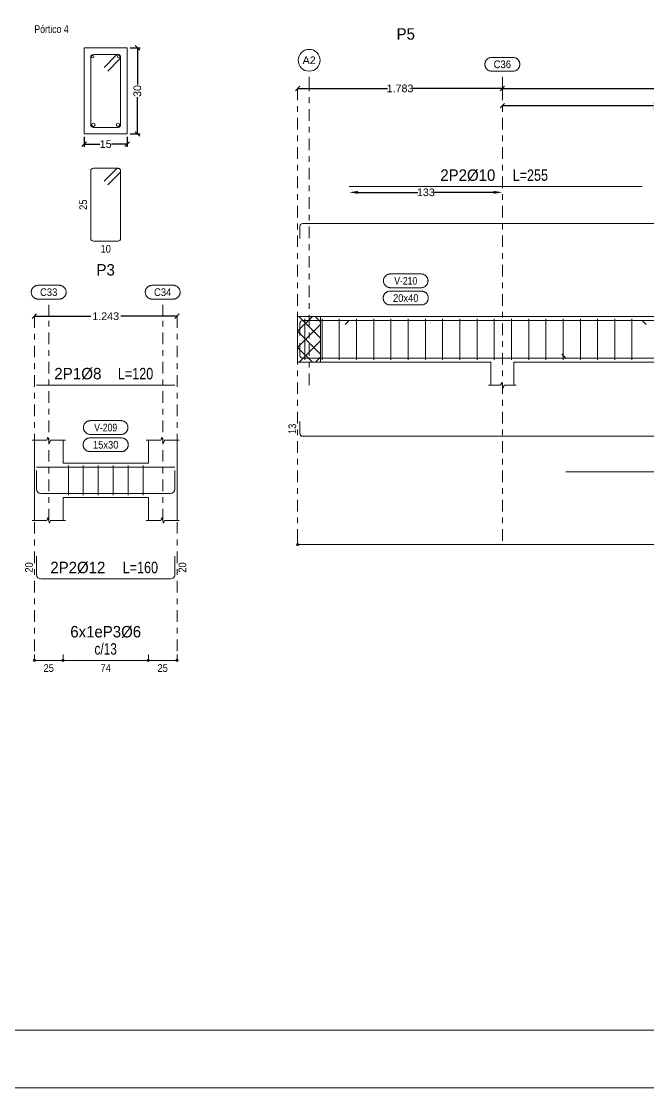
# Model space of a CAD drawing. Header units: millimetres. Extents: x 0 to 190, y -70 to 53.
# Drawn here: x 88.43 to 99.34, y -21.04 to -2.44 of the extents above; entities that cross this region are included whole.
import ezdxf
from ezdxf.enums import TextEntityAlignment as Align

# ---------------------------------------------------------------- set-up
doc = ezdxf.new("R2010")
doc.units = ezdxf.units.MM
doc.linetypes.add('CYPE_RAYAPUNTO', pattern=[0.4125, 0.2025, -0.105, 0, -0.105])
for name, color, linetype, lineweight in [('ALZ_ARM_LONG_ARM_TEXTOS', 3, 'Continuous', 9), ('ALZ_ARM_LONG_TXT_LONG', 3, 'Continuous', 9), ('ALZ_ARM_TRANS_TXT_EST', 3, 'Continuous', 9), ('ALZ_CONT_NUDOS', 122, 'Continuous', 9), ('ALZ_CONT_VIG_HORMIGON', 2, 'Continuous', 9), ('ALZ_COT_COT_ANCLAJES', 3, 'Continuous', 0), ('ALZ_COT_COT_ARM', 3, 'Continuous', 0), ('ALZ_COT_COT_EST', 3, 'Continuous', 0), ('ALZ_COT_COT_LIN_APOYOS', 2, 'CYPE_RAYAPUNTO', 0), ('ALZ_COT_LONGITUD_PROYECTADA', 122, 'Continuous', 0), ('ALZ_COT_TEXTOS_ESTRIBOS', 122, 'Continuous', 0), ('ALZ_REF_COT_LIN_AUX_COTA', 2, 'CYPE_RAYAPUNTO', 9), ('ALZ_REF_REF_NOMBRE', 3, 'Continuous', 9), ('ALZ_REF_REF_REFERENCIA', 3, 'Continuous', 9), ('ALZ_REF_REFERENCIA_PORTICO', 3, 'Continuous', 9), ('ALZ_REF_TEXTO_REF_NOMBRE', 3, 'Continuous', 9), ('ALZ_REF_TEXTO_REF_REFERENCIA', 3, 'Continuous', 9), ('ARM_LONGITUDINAL_Ø10', 103, 'Continuous', 9), ('ARM_LONGITUDINAL_Ø12', 171, 'Continuous', 9), ('ARM_LONGITUDINAL_Ø8', 32, 'Continuous', 9), ('ARM_TRANSVERSAL_Ø6', 151, 'Continuous', 9), ('RECUAD_LIMITES', 2, 'Continuous', 0), ('RECUAD_MARCO', 1, 'Continuous', 20), ('SEC_CONT_VIG_HORMIGON_SECCION', 2, 'Continuous', 9), ('SEC_COTAS_SEC_DIM_VIGA', 122, 'Continuous', 0), ('SEC_COTAS_TEXTOS_DESPIECE_ESTRIBADO', 122, 'Continuous', 0), ('SEC_REF_TXT_POSICIONES_ARM_ESTRIBOS', 1, 'Continuous', 9)]:
    doc.layers.add(name, color=color, linetype=linetype, lineweight=lineweight)
doc.styles.add('CYPETXT_0.2_romans', font='arial.ttf', dxfattribs={"height": 0.133333})
doc.styles.add('CYPETXT_romans', font='arial.ttf', dxfattribs={"height": 0.2})
doc.dimstyles.new('cype_arrow', dxfattribs={"dimtxt": 0.18, "dimasz": 0.15, "dimexe": 0.05, "dimexo": 0.05, "dimgap": 0, "dimtad": 0, "dimdec": 4, "dimzin": 0, "dimdsep": 46, "dimtxsty": 'CYPETXT_0.2_romans', "dimcen": 0.09, "dimadec": 0, "dimazin": 0, "dimtfac": 1, "dimtdec": 4, "dimtofl": 0, "dimtmove": 2, "dimatfit": 3, "dimfxl": 1, "dimtolj": 1, "dimtzin": 0, "dimarcsym": 0})
doc.dimstyles.new('cype_oblique', dxfattribs={"dimtxt": 0.18, "dimasz": 0.18, "dimexe": 0.05, "dimexo": 0.05, "dimgap": 0, "dimtad": 0, "dimdec": 4, "dimzin": 0, "dimdsep": 46, "dimtxsty": 'CYPETXT_0.2_romans', "dimblk": 'OBLIQUE', "dimtsz": 0.04, "dimcen": 0.09, "dimadec": 0, "dimazin": 0, "dimtfac": 1, "dimtdec": 4, "dimtofl": 0, "dimtmove": 2, "dimatfit": 3, "dimfxl": 1, "dimtolj": 1, "dimtzin": 0, "dimarcsym": 0})

# ---------------------------------------------------------------- blocks, each defined once
blk = doc.blocks.new('*D443')
at = {"layer": 'Defpoints', "color": 0, "transparency": 16777216}
for p in [(89.521, -4.407), (90.271, -4.407), (90.271, -4.584)]:
    blk.add_point(p, dxfattribs=at)
at = {"layer": 'SEC_COTAS_SEC_DIM_VIGA', "color": 0, "lineweight": -2, "transparency": 16777216}
for p, q in [((89.521, -4.457), (89.521, -4.634)), ((90.271, -4.457), (90.271, -4.634)), ((89.481, -4.624), (89.561, -4.544)), ((89.521, -4.584), (89.796, -4.584)), ((90.271, -4.584), (89.996, -4.584)), ((90.231, -4.624), (90.311, -4.544))]:
    blk.add_line(p, q, dxfattribs=at)
at = {"layer": 'SEC_COTAS_SEC_DIM_VIGA', "color": 0, "transparency": 16777216, "insert": (89.896, -4.584), "char_height": 0.1333, "attachment_point": 5, "style": 'CYPETXT_0.2_romans'}
blk.add_mtext('\\A1;15', dxfattribs=at)
blk = doc.blocks.new('_OBLIQUE')
at = {"color": 0, "linetype": 'ByBlock', "lineweight": -2}
blk.add_line((-0.5, -0.5), (0.5, 0.5), dxfattribs=at)
blk = doc.blocks.new('*D444')
at = {"layer": 'Defpoints', "color": 0, "transparency": 16777216}
for p in [(90.271, -2.907), (90.448, -2.907), (90.271, -4.407)]:
    blk.add_point(p, dxfattribs=at)
at = {"layer": 'SEC_COTAS_SEC_DIM_VIGA', "color": 0, "lineweight": -2, "transparency": 16777216}
for p, q in [((90.321, -2.907), (90.498, -2.907)), ((90.488, -2.947), (90.408, -2.867)), ((90.448, -2.907), (90.448, -3.547)), ((90.448, -4.407), (90.448, -3.766)), ((90.321, -4.407), (90.498, -4.407)), ((90.488, -4.447), (90.408, -4.367))]:
    blk.add_line(p, q, dxfattribs=at)
at = {"layer": 'SEC_COTAS_SEC_DIM_VIGA', "color": 0, "transparency": 16777216, "insert": (90.448, -3.657), "char_height": 0.1333, "attachment_point": 5, "rotation": 90, "style": 'CYPETXT_0.2_romans'}
blk.add_mtext('\\A1;30', dxfattribs=at)
blk = doc.blocks.new('*D445')
at = {"layer": 'ALZ_COT_LONGITUD_PROYECTADA', "color": 0, "lineweight": -2, "transparency": 16777216}
for p, q in [((88.613, -7.626), (88.693, -7.546)), ((88.653, -7.586), (89.635, -7.586)), ((91.139, -7.586), (90.157, -7.586)), ((91.099, -7.626), (91.179, -7.546))]:
    blk.add_line(p, q, dxfattribs=at)
at = {"layer": 'Defpoints', "color": 0, "transparency": 16777216}
for p in [(88.653, -7.586), (88.653, -7.586), (91.139, -7.586)]:
    blk.add_point(p, dxfattribs=at)
at = {"layer": 'ALZ_COT_LONGITUD_PROYECTADA', "color": 0, "transparency": 16777216, "insert": (89.896, -7.586), "char_height": 0.1333, "attachment_point": 5, "style": 'CYPETXT_0.2_romans'}
blk.add_mtext('\\A1;1.243', dxfattribs=at)
blk = doc.blocks.new('*D455')
at = {"layer": 'ALZ_COT_LONGITUD_PROYECTADA', "color": 0, "lineweight": -2, "transparency": 16777216}
for p, q in [((96.767, -3.953), (96.847, -3.873)), ((102.482, -3.953), (102.562, -3.873)), ((96.807, -3.913), (99.438, -3.913)), ((102.522, -3.913), (99.89, -3.913))]:
    blk.add_line(p, q, dxfattribs=at)
at = {"layer": 'Defpoints', "color": 0, "transparency": 16777216}
for p in [(96.807, -3.913), (96.807, -3.913), (102.522, -3.913)]:
    blk.add_point(p, dxfattribs=at)
at = {"layer": 'ALZ_COT_LONGITUD_PROYECTADA', "color": 0, "transparency": 16777216, "insert": (99.664, -3.913), "char_height": 0.1333, "attachment_point": 5, "style": 'CYPETXT_0.2_romans'}
blk.add_mtext('\\A1;2.857', dxfattribs=at)
blk = doc.blocks.new('*D457')
at = {"layer": 'ALZ_COT_LONGITUD_PROYECTADA', "color": 0, "lineweight": -2, "transparency": 16777216}
for p, q in [((93.201, -3.653), (93.281, -3.573)), ((93.241, -3.613), (94.805, -3.613)), ((96.807, -3.613), (95.242, -3.613)), ((96.767, -3.653), (96.847, -3.573))]:
    blk.add_line(p, q, dxfattribs=at)
at = {"layer": 'Defpoints', "color": 0, "transparency": 16777216}
for p in [(93.241, -3.613), (93.241, -3.613), (96.807, -3.613)]:
    blk.add_point(p, dxfattribs=at)
at = {"layer": 'ALZ_COT_LONGITUD_PROYECTADA', "color": 0, "transparency": 16777216, "insert": (95.024, -3.613), "char_height": 0.1333, "attachment_point": 5, "style": 'CYPETXT_0.2_romans'}
blk.add_mtext('\\A1;1.783', dxfattribs=at)
blk = doc.blocks.new('*D458')
at = {"layer": 'ALZ_COT_LONGITUD_PROYECTADA', "color": 0, "lineweight": -2, "transparency": 16777216}
for p, q in [((96.767, -3.653), (96.847, -3.573)), ((96.807, -3.613), (100.722, -3.613)), ((105.091, -3.613), (101.176, -3.613)), ((105.051, -3.653), (105.131, -3.573))]:
    blk.add_line(p, q, dxfattribs=at)
at = {"layer": 'Defpoints', "color": 0, "transparency": 16777216}
for p in [(96.807, -3.613), (96.807, -3.613), (105.091, -3.613)]:
    blk.add_point(p, dxfattribs=at)
at = {"layer": 'ALZ_COT_LONGITUD_PROYECTADA', "color": 0, "transparency": 16777216, "insert": (100.949, -3.613), "char_height": 0.1333, "attachment_point": 5, "style": 'CYPETXT_0.2_romans'}
blk.add_mtext('\\A1;4.142', dxfattribs=at)
blk = doc.blocks.new('*D271')
at = {"layer": 'ALZ_COT_COT_ARM', "color": 0, "lineweight": -2, "transparency": 16777216}
for p, q in [((94.291, -5.425), (95.333, -5.425)), ((96.657, -5.425), (95.615, -5.425))]:
    blk.add_line(p, q, dxfattribs=at)
at = {"layer": 'ALZ_COT_COT_ARM', "color": 0, "transparency": 16777216}
for points in [[(94.291, -5.4), (94.291, -5.45), (94.141, -5.425)], [(96.657, -5.4), (96.657, -5.45), (96.807, -5.425)]]:
    blk.add_solid(points, dxfattribs=at)
at = {"layer": 'Defpoints', "color": 0, "transparency": 16777216}
for p in [(94.141, -5.425), (96.807, -5.425), (96.807, -5.425)]:
    blk.add_point(p, dxfattribs=at)
at = {"layer": 'ALZ_COT_COT_ARM', "color": 0, "transparency": 16777216, "insert": (95.474, -5.425), "char_height": 0.1333, "attachment_point": 5, "style": 'CYPETXT_0.2_romans'}
blk.add_mtext('\\A1;133', dxfattribs=at)

msp = doc.modelspace()

# ---------------------------------------------------------------- linework, layer by layer
at = {"layer": 'ALZ_CONT_NUDOS'}
for p, q in [((93.24054, -7.5877), (93.24054, -8.3877)), ((96.60701, -8.3877), (96.60701, -8.7877)), ((97.00701, -8.3877), (97.00701, -8.7877)), ((88.65302, -10.14597), (88.65302, -9.74597)), ((89.15302, -10.14597), (89.15302, -9.74597)), ((90.63902, -10.14597), (90.63902, -9.74597)), ((91.13902, -10.14597), (91.13902, -9.74597)), ((88.65302, -10.74597), (88.65302, -11.14597)), ((89.15302, -10.74597), (89.15302, -11.14597)), ((90.63902, -10.74597), (90.63902, -11.14597)), ((91.13902, -10.74597), (91.13902, -11.14597))]:
    msp.add_line(p, q, dxfattribs=at)
at = {"layer": 'ALZ_CONT_NUDOS', "lineweight": 0}
for p, q in [((93.24054, -7.848), (93.50085, -7.5877)), ((93.64054, -7.96516), (93.26308, -7.5877)), ((93.64054, -7.68231), (93.54592, -7.5877)), ((93.24054, -8.13084), (93.64054, -7.73084)), ((93.64054, -8.248), (93.24054, -7.848)), ((93.4974, -8.3877), (93.24054, -8.13084)), ((93.26653, -8.3877), (93.64054, -8.01368)), ((93.54937, -8.3877), (93.64054, -8.29653))]:
    msp.add_line(p, q, dxfattribs=at)
at = {"layer": 'ALZ_CONT_NUDOS'}
for points in [[(93.24054, -7.5877), (93.64054, -7.5877)], [(96.60701, -7.5877), (97.00701, -7.5877)], [(93.24054, -8.3877), (93.64054, -8.3877)], [(96.56701, -8.7877), (96.77701, -8.7877), (96.79201, -8.7377), (96.82201, -8.8377), (96.83701, -8.7877), (97.04701, -8.7877)], [(88.61302, -9.74597), (88.87302, -9.74597), (88.88802, -9.69597), (88.91802, -9.79597), (88.93302, -9.74597), (89.19302, -9.74597)], [(90.59902, -9.74597), (90.85902, -9.74597), (90.87402, -9.69597), (90.90402, -9.79597), (90.91902, -9.74597), (91.17902, -9.74597)], [(88.65302, -10.14597), (88.65302, -10.74597)], [(91.13902, -10.14597), (91.13902, -10.74597)], [(88.61302, -11.14597), (88.87302, -11.14597), (88.88802, -11.09597), (88.91802, -11.19597), (88.93302, -11.14597), (89.19302, -11.14597)], [(90.59902, -11.14597), (90.85902, -11.14597), (90.87402, -11.09597), (90.90402, -11.19597), (90.91902, -11.14597), (91.17902, -11.14597)]]:
    msp.add_lwpolyline(points, dxfattribs=at)
at = {"layer": 'ALZ_CONT_NUDOS', "lineweight": 0}
msp.add_lwpolyline([(93.24054, -7.5877), (93.24054, -8.3877), (93.64054, -8.3877), (93.64054, -7.5877), (93.24054, -7.5877)], close=True, dxfattribs=at)
at = {"layer": 'ALZ_CONT_VIG_HORMIGON'}
for p, q in [((93.64054, -7.5877), (96.60701, -7.5877)), ((97.00701, -7.5877), (102.52155, -7.5877)), ((93.64054, -8.3877), (96.60701, -8.3877)), ((97.00701, -8.3877), (102.52155, -8.3877)), ((89.15302, -10.14597), (90.63902, -10.14597)), ((89.15302, -10.74597), (90.63902, -10.74597))]:
    msp.add_line(p, q, dxfattribs=at)
at = {"layer": 'ALZ_COT_COT_EST'}
for p, q in [((93.24054, -11.56646), (93.24054, -11.46646)), ((88.65302, -13.58597), (88.65302, -13.48597)), ((89.15302, -13.58597), (89.15302, -13.48597)), ((90.63902, -13.58597), (90.63902, -13.48597))]:
    msp.add_line(p, q, dxfattribs=at)
for points in [[(93.24054, -11.56646), (107.89068, -11.56646), (107.89068, -11.46646)], [(88.65302, -13.58597), (89.15302, -13.58597), (89.15302, -13.48597)], [(89.15302, -13.58597), (90.63902, -13.58597), (90.63902, -13.48597)], [(90.63902, -13.58597), (91.13902, -13.58597), (91.13902, -13.48597)]]:
    msp.add_lwpolyline(points, dxfattribs=at)
for centre in [(93.24054, -11.56646), (88.65302, -13.58597), (89.15302, -13.58597), (89.15302, -13.58597), (90.63902, -13.58597), (90.63902, -13.58597), (91.13902, -13.58597)]:
    msp.add_circle(centre, 0.02, dxfattribs=at)
at = {"layer": 'ALZ_COT_COT_LIN_APOYOS'}
for p, q in [((93.24054, -3.61271), (93.24054, -11.56646)), ((96.80701, -3.61271), (96.80701, -11.56646)), ((96.80701, -3.61271), (96.80701, -11.56646)), ((88.65302, -7.58597), (88.65302, -13.58597)), ((91.13902, -7.58597), (91.13902, -13.58597))]:
    msp.add_line(p, q, dxfattribs=at)
at = {"layer": 'ALZ_REF_COT_LIN_AUX_COTA'}
for p, q in [((93.44054, -3.61271), (93.44054, -3.31271)), ((96.80701, -3.61271), (96.80701, -3.31271)), ((93.44054, -8.7877), (93.44054, -3.61271)), ((88.90302, -7.58597), (88.90302, -7.28597)), ((90.88902, -7.58597), (90.88902, -7.28597)), ((88.90302, -11.14597), (88.90302, -7.58597)), ((90.88902, -11.14597), (90.88902, -7.58597))]:
    msp.add_line(p, q, dxfattribs=at)
at = {"layer": 'ALZ_REF_REF_NOMBRE'}
for points in [[(95.39177, -6.8477), (95.39979, -6.84796), (95.40777, -6.84877), (95.41568, -6.8501), (95.42348, -6.85196), (95.43114, -6.85433), (95.43862, -6.85722), (95.4459, -6.86059), (95.45293, -6.86445), (95.45969, -6.86876), (95.46614, -6.87352), (95.47227, -6.8787), (95.47803, -6.88427), (95.48341, -6.89022), (95.48838, -6.89651), (95.49292, -6.90313), (95.49701, -6.91003), (95.50063, -6.91718), (95.50376, -6.92457), (95.50639, -6.93214), (95.50851, -6.93988), (95.5101, -6.94774), (95.51117, -6.95568), (95.51171, -6.96369), (95.51171, -6.97171), (95.51117, -6.97971), (95.5101, -6.98765), (95.50851, -6.99551), (95.50639, -7.00325), (95.50376, -7.01082), (95.50063, -7.01821), (95.49701, -7.02537), (95.49292, -7.03227), (95.48838, -7.03888), (95.48341, -7.04517), (95.47803, -7.05112), (95.47227, -7.05669), (95.46614, -7.06187), (95.45969, -7.06663), (95.45293, -7.07094), (95.4459, -7.0748), (95.43862, -7.07817), (95.43114, -7.08106), (95.42348, -7.08343), (95.41568, -7.08529), (95.40777, -7.08662), (95.39979, -7.08743), (95.39177, -7.0877), (94.85577, -7.0877), (94.84776, -7.08743), (94.83978, -7.08662), (94.83187, -7.08529), (94.82407, -7.08343), (94.81641, -7.08106), (94.80893, -7.07817), (94.80165, -7.0748), (94.79462, -7.07094), (94.78786, -7.06663), (94.7814, -7.06187), (94.77528, -7.05669), (94.76952, -7.05112), (94.76414, -7.04517), (94.75917, -7.03888), (94.75463, -7.03227), (94.75054, -7.02537), (94.74692, -7.01821), (94.74379, -7.01082), (94.74116, -7.00325), (94.73904, -6.99551), (94.73745, -6.98765), (94.73638, -6.97971), (94.73584, -6.97171), (94.73584, -6.96369), (94.73638, -6.95568), (94.73745, -6.94774), (94.73904, -6.93988), (94.74116, -6.93214), (94.74379, -6.92457), (94.74692, -6.91718), (94.75054, -6.91003), (94.75463, -6.90313), (94.75917, -6.89651), (94.76414, -6.89022), (94.76952, -6.88427), (94.77528, -6.8787), (94.7814, -6.87352), (94.78786, -6.86876), (94.79462, -6.86445), (94.80165, -6.86059), (94.80893, -6.85722), (94.81641, -6.85433), (94.82407, -6.85196), (94.83187, -6.8501), (94.83978, -6.84877), (94.84776, -6.84796), (94.85577, -6.8477), (95.39177, -6.8477)], [(95.39677, -7.1477), (95.40479, -7.14796), (95.41277, -7.14877), (95.42068, -7.1501), (95.42848, -7.15196), (95.43614, -7.15433), (95.44362, -7.15722), (95.4509, -7.16059), (95.45793, -7.16445), (95.46469, -7.16876), (95.47114, -7.17352), (95.47727, -7.1787), (95.48303, -7.18427), (95.48841, -7.19022), (95.49338, -7.19651), (95.49792, -7.20313), (95.50201, -7.21003), (95.50563, -7.21718), (95.50876, -7.22457), (95.51139, -7.23214), (95.51351, -7.23988), (95.5151, -7.24774), (95.51617, -7.25568), (95.51671, -7.26369), (95.51671, -7.27171), (95.51617, -7.27971), (95.5151, -7.28765), (95.51351, -7.29551), (95.51139, -7.30325), (95.50876, -7.31082), (95.50563, -7.31821), (95.50201, -7.32537), (95.49792, -7.33227), (95.49338, -7.33888), (95.48841, -7.34517), (95.48303, -7.35112), (95.47727, -7.35669), (95.47114, -7.36187), (95.46469, -7.36663), (95.45793, -7.37094), (95.4509, -7.3748), (95.44362, -7.37817), (95.43614, -7.38106), (95.42848, -7.38343), (95.42068, -7.38529), (95.41277, -7.38662), (95.40479, -7.38743), (95.39677, -7.3877), (94.85077, -7.3877), (94.84276, -7.38743), (94.83478, -7.38662), (94.82687, -7.38529), (94.81907, -7.38343), (94.81141, -7.38106), (94.80393, -7.37817), (94.79665, -7.3748), (94.78962, -7.37094), (94.78286, -7.36663), (94.7764, -7.36187), (94.77028, -7.35669), (94.76452, -7.35112), (94.75914, -7.34517), (94.75417, -7.33888), (94.74963, -7.33227), (94.74554, -7.32537), (94.74192, -7.31821), (94.73879, -7.31082), (94.73616, -7.30325), (94.73404, -7.29551), (94.73245, -7.28765), (94.73138, -7.27971), (94.73084, -7.27171), (94.73084, -7.26369), (94.73138, -7.25568), (94.73245, -7.24774), (94.73404, -7.23988), (94.73616, -7.23214), (94.73879, -7.22457), (94.74192, -7.21718), (94.74554, -7.21003), (94.74963, -7.20313), (94.75417, -7.19651), (94.75914, -7.19022), (94.76452, -7.18427), (94.77028, -7.1787), (94.7764, -7.17352), (94.78286, -7.16876), (94.78962, -7.16445), (94.79665, -7.16059), (94.80393, -7.15722), (94.81141, -7.15433), (94.81907, -7.15196), (94.82687, -7.1501), (94.83478, -7.14877), (94.84276, -7.14796), (94.85077, -7.1477), (95.39677, -7.1477)], [(90.16402, -9.40597), (90.17204, -9.40624), (90.18002, -9.40704), (90.18792, -9.40838), (90.19572, -9.41024), (90.20338, -9.41261), (90.21087, -9.4155), (90.21814, -9.41887), (90.22517, -9.42273), (90.23193, -9.42704), (90.23839, -9.4318), (90.24451, -9.43698), (90.25028, -9.44255), (90.25566, -9.4485), (90.26063, -9.45479), (90.26517, -9.4614), (90.26925, -9.4683), (90.27287, -9.47546), (90.276, -9.48284), (90.27863, -9.49042), (90.28075, -9.49816), (90.28235, -9.50601), (90.28342, -9.51396), (90.28395, -9.52196), (90.28395, -9.52998), (90.28342, -9.53799), (90.28235, -9.54593), (90.28075, -9.55379), (90.27863, -9.56153), (90.276, -9.5691), (90.27287, -9.57649), (90.26925, -9.58364), (90.26517, -9.59054), (90.26063, -9.59716), (90.25566, -9.60345), (90.25028, -9.6094), (90.24451, -9.61497), (90.23839, -9.62015), (90.23193, -9.62491), (90.22517, -9.62922), (90.21814, -9.63308), (90.21087, -9.63645), (90.20338, -9.63933), (90.19572, -9.64171), (90.18792, -9.64357), (90.18002, -9.6449), (90.17204, -9.64571), (90.16402, -9.64597), (89.62802, -9.64597), (89.62001, -9.64571), (89.61203, -9.6449), (89.60412, -9.64357), (89.59632, -9.64171), (89.58866, -9.63933), (89.58117, -9.63645), (89.5739, -9.63308), (89.56687, -9.62922), (89.56011, -9.62491), (89.55365, -9.62015), (89.54753, -9.61497), (89.54176, -9.6094), (89.53638, -9.60345), (89.53141, -9.59716), (89.52687, -9.59054), (89.52279, -9.58364), (89.51917, -9.57649), (89.51604, -9.5691), (89.51341, -9.56153), (89.51129, -9.55379), (89.50969, -9.54593), (89.50862, -9.53799), (89.50809, -9.52998), (89.50809, -9.52196), (89.50862, -9.51396), (89.50969, -9.50601), (89.51129, -9.49816), (89.51341, -9.49042), (89.51604, -9.48284), (89.51917, -9.47546), (89.52279, -9.4683), (89.52687, -9.4614), (89.53141, -9.45479), (89.53638, -9.4485), (89.54176, -9.44255), (89.54753, -9.43698), (89.55365, -9.4318), (89.56011, -9.42704), (89.56687, -9.42273), (89.5739, -9.41887), (89.58117, -9.4155), (89.58866, -9.41261), (89.59632, -9.41024), (89.60412, -9.40838), (89.61203, -9.40704), (89.62001, -9.40624), (89.62802, -9.40597), (90.16402, -9.40597)], [(90.16902, -9.70597), (90.17704, -9.70624), (90.18502, -9.70704), (90.19292, -9.70838), (90.20072, -9.71024), (90.20838, -9.71261), (90.21587, -9.7155), (90.22314, -9.71887), (90.23017, -9.72273), (90.23693, -9.72704), (90.24339, -9.7318), (90.24951, -9.73698), (90.25528, -9.74255), (90.26066, -9.7485), (90.26563, -9.75479), (90.27017, -9.7614), (90.27425, -9.7683), (90.27787, -9.77546), (90.281, -9.78284), (90.28363, -9.79042), (90.28575, -9.79816), (90.28735, -9.80601), (90.28842, -9.81396), (90.28895, -9.82196), (90.28895, -9.82998), (90.28842, -9.83799), (90.28735, -9.84593), (90.28575, -9.85379), (90.28363, -9.86153), (90.281, -9.8691), (90.27787, -9.87649), (90.27425, -9.88364), (90.27017, -9.89054), (90.26563, -9.89716), (90.26066, -9.90345), (90.25528, -9.9094), (90.24951, -9.91497), (90.24339, -9.92015), (90.23693, -9.92491), (90.23017, -9.92922), (90.22314, -9.93308), (90.21587, -9.93645), (90.20838, -9.93933), (90.20072, -9.94171), (90.19292, -9.94357), (90.18502, -9.9449), (90.17704, -9.94571), (90.16902, -9.94597), (89.62302, -9.94597), (89.61501, -9.94571), (89.60703, -9.9449), (89.59912, -9.94357), (89.59132, -9.94171), (89.58366, -9.93933), (89.57617, -9.93645), (89.5689, -9.93308), (89.56187, -9.92922), (89.55511, -9.92491), (89.54865, -9.92015), (89.54253, -9.91497), (89.53676, -9.9094), (89.53138, -9.90345), (89.52641, -9.89716), (89.52187, -9.89054), (89.51779, -9.88364), (89.51417, -9.87649), (89.51104, -9.8691), (89.50841, -9.86153), (89.50629, -9.85379), (89.50469, -9.84593), (89.50362, -9.83799), (89.50309, -9.82998), (89.50309, -9.82196), (89.50362, -9.81396), (89.50469, -9.80601), (89.50629, -9.79816), (89.50841, -9.79042), (89.51104, -9.78284), (89.51417, -9.77546), (89.51779, -9.7683), (89.52187, -9.7614), (89.52641, -9.75479), (89.53138, -9.7485), (89.53676, -9.74255), (89.54253, -9.73698), (89.54865, -9.7318), (89.55511, -9.72704), (89.56187, -9.72273), (89.5689, -9.71887), (89.57617, -9.7155), (89.58366, -9.71261), (89.59132, -9.71024), (89.59912, -9.70838), (89.60703, -9.70704), (89.61501, -9.70624), (89.62302, -9.70597), (90.16902, -9.70597)]]:
    msp.add_lwpolyline(points, close=True, dxfattribs=at)
at = {"layer": 'ALZ_REF_REF_REFERENCIA'}
for points in [[(96.99101, -3.07271), (96.99902, -3.07298), (97.007, -3.07378), (97.01491, -3.07511), (97.02271, -3.07697), (97.03037, -3.07935), (97.03785, -3.08223), (97.04513, -3.0856), (97.05216, -3.08946), (97.05892, -3.09377), (97.06538, -3.09853), (97.0715, -3.10371), (97.07726, -3.10928), (97.08264, -3.11523), (97.08761, -3.12153), (97.09215, -3.12814), (97.09624, -3.13504), (97.09986, -3.1422), (97.10299, -3.14958), (97.10562, -3.15715), (97.10774, -3.16489), (97.10933, -3.17275), (97.1104, -3.1807), (97.11094, -3.1887), (97.11094, -3.19672), (97.1104, -3.20472), (97.10933, -3.21267), (97.10774, -3.22053), (97.10562, -3.22826), (97.10299, -3.23584), (97.09986, -3.24322), (97.09624, -3.25038), (97.09215, -3.25728), (97.08761, -3.26389), (97.08264, -3.27018), (97.07726, -3.27613), (97.0715, -3.28171), (97.06538, -3.28688), (97.05892, -3.29164), (97.05216, -3.29596), (97.04513, -3.29981), (97.03785, -3.30319), (97.03037, -3.30607), (97.02271, -3.30844), (97.01491, -3.3103), (97.007, -3.31164), (96.99902, -3.31244), (96.99101, -3.31271), (96.62301, -3.31271), (96.61499, -3.31244), (96.60701, -3.31164), (96.5991, -3.3103), (96.5913, -3.30844), (96.58364, -3.30607), (96.57616, -3.30319), (96.56888, -3.29981), (96.56185, -3.29596), (96.55509, -3.29164), (96.54864, -3.28688), (96.54251, -3.28171), (96.53675, -3.27613), (96.53137, -3.27018), (96.5264, -3.26389), (96.52186, -3.25728), (96.51777, -3.25038), (96.51416, -3.24322), (96.51102, -3.23584), (96.50839, -3.22826), (96.50628, -3.22053), (96.50468, -3.21267), (96.50361, -3.20472), (96.50307, -3.19672), (96.50307, -3.1887), (96.50361, -3.1807), (96.50468, -3.17275), (96.50628, -3.16489), (96.50839, -3.15715), (96.51102, -3.14958), (96.51416, -3.1422), (96.51777, -3.13504), (96.52186, -3.12814), (96.5264, -3.12153), (96.53137, -3.11523), (96.53675, -3.10928), (96.54251, -3.10371), (96.54864, -3.09853), (96.55509, -3.09377), (96.56185, -3.08946), (96.56888, -3.0856), (96.57616, -3.08223), (96.58364, -3.07935), (96.5913, -3.07697), (96.5991, -3.07511), (96.60701, -3.07378), (96.61499, -3.07298), (96.62301, -3.07271), (96.99101, -3.07271)], [(89.08702, -7.04597), (89.09504, -7.04624), (89.10302, -7.04704), (89.11092, -7.04838), (89.11872, -7.05024), (89.12638, -7.05261), (89.13387, -7.0555), (89.14114, -7.05887), (89.14817, -7.06273), (89.15493, -7.06704), (89.16139, -7.0718), (89.16751, -7.07698), (89.17328, -7.08255), (89.17866, -7.0885), (89.18363, -7.09479), (89.18817, -7.1014), (89.19225, -7.1083), (89.19587, -7.11546), (89.199, -7.12284), (89.20163, -7.13042), (89.20375, -7.13816), (89.20535, -7.14601), (89.20642, -7.15396), (89.20695, -7.16196), (89.20695, -7.16998), (89.20642, -7.17799), (89.20535, -7.18593), (89.20375, -7.19379), (89.20163, -7.20153), (89.199, -7.2091), (89.19587, -7.21649), (89.19225, -7.22364), (89.18817, -7.23054), (89.18363, -7.23716), (89.17866, -7.24345), (89.17328, -7.2494), (89.16751, -7.25497), (89.16139, -7.26015), (89.15493, -7.26491), (89.14817, -7.26922), (89.14114, -7.27308), (89.13387, -7.27645), (89.12638, -7.27933), (89.11872, -7.28171), (89.11092, -7.28357), (89.10302, -7.2849), (89.09504, -7.28571), (89.08702, -7.28597), (88.71902, -7.28597), (88.71101, -7.28571), (88.70303, -7.2849), (88.69512, -7.28357), (88.68732, -7.28171), (88.67966, -7.27933), (88.67217, -7.27645), (88.6649, -7.27308), (88.65787, -7.26922), (88.65111, -7.26491), (88.64465, -7.26015), (88.63853, -7.25497), (88.63276, -7.2494), (88.62738, -7.24345), (88.62241, -7.23716), (88.61787, -7.23054), (88.61379, -7.22364), (88.61017, -7.21649), (88.60704, -7.2091), (88.60441, -7.20153), (88.60229, -7.19379), (88.60069, -7.18593), (88.59962, -7.17799), (88.59909, -7.16998), (88.59909, -7.16196), (88.59962, -7.15396), (88.60069, -7.14601), (88.60229, -7.13816), (88.60441, -7.13042), (88.60704, -7.12284), (88.61017, -7.11546), (88.61379, -7.1083), (88.61787, -7.1014), (88.62241, -7.09479), (88.62738, -7.0885), (88.63276, -7.08255), (88.63853, -7.07698), (88.64465, -7.0718), (88.65111, -7.06704), (88.65787, -7.06273), (88.6649, -7.05887), (88.67217, -7.0555), (88.67966, -7.05261), (88.68732, -7.05024), (88.69512, -7.04838), (88.70303, -7.04704), (88.71101, -7.04624), (88.71902, -7.04597), (89.08702, -7.04597)], [(91.07302, -7.04597), (91.08104, -7.04624), (91.08902, -7.04704), (91.09692, -7.04838), (91.10472, -7.05024), (91.11238, -7.05261), (91.11987, -7.0555), (91.12714, -7.05887), (91.13417, -7.06273), (91.14093, -7.06704), (91.14739, -7.0718), (91.15351, -7.07698), (91.15928, -7.08255), (91.16466, -7.0885), (91.16963, -7.09479), (91.17417, -7.1014), (91.17825, -7.1083), (91.18187, -7.11546), (91.185, -7.12284), (91.18763, -7.13042), (91.18975, -7.13816), (91.19135, -7.14601), (91.19242, -7.15396), (91.19295, -7.16196), (91.19295, -7.16998), (91.19242, -7.17799), (91.19135, -7.18593), (91.18975, -7.19379), (91.18763, -7.20153), (91.185, -7.2091), (91.18187, -7.21649), (91.17825, -7.22364), (91.17417, -7.23054), (91.16963, -7.23716), (91.16466, -7.24345), (91.15928, -7.2494), (91.15351, -7.25497), (91.14739, -7.26015), (91.14093, -7.26491), (91.13417, -7.26922), (91.12714, -7.27308), (91.11987, -7.27645), (91.11238, -7.27933), (91.10472, -7.28171), (91.09692, -7.28357), (91.08902, -7.2849), (91.08104, -7.28571), (91.07302, -7.28597), (90.70502, -7.28597), (90.69701, -7.28571), (90.68903, -7.2849), (90.68112, -7.28357), (90.67332, -7.28171), (90.66566, -7.27933), (90.65817, -7.27645), (90.6509, -7.27308), (90.64387, -7.26922), (90.63711, -7.26491), (90.63065, -7.26015), (90.62453, -7.25497), (90.61876, -7.2494), (90.61338, -7.24345), (90.60841, -7.23716), (90.60387, -7.23054), (90.59979, -7.22364), (90.59617, -7.21649), (90.59304, -7.2091), (90.59041, -7.20153), (90.58829, -7.19379), (90.58669, -7.18593), (90.58562, -7.17799), (90.58509, -7.16998), (90.58509, -7.16196), (90.58562, -7.15396), (90.58669, -7.14601), (90.58829, -7.13816), (90.59041, -7.13042), (90.59304, -7.12284), (90.59617, -7.11546), (90.59979, -7.1083), (90.60387, -7.1014), (90.60841, -7.09479), (90.61338, -7.0885), (90.61876, -7.08255), (90.62453, -7.07698), (90.63065, -7.0718), (90.63711, -7.06704), (90.64387, -7.06273), (90.6509, -7.05887), (90.65817, -7.0555), (90.66566, -7.05261), (90.67332, -7.05024), (90.68112, -7.04838), (90.68903, -7.04704), (90.69701, -7.04624), (90.70502, -7.04597), (91.07302, -7.04597)]]:
    msp.add_lwpolyline(points, close=True, dxfattribs=at)
msp.add_circle((93.44054, -3.12248), 0.19023, dxfattribs=at)
at = {"layer": 'ARM_LONGITUDINAL_Ø10'}
for p, q in [((94.14065, -7.6597), (94.06994, -7.73041)), ((99.24065, -7.6597), (99.31136, -7.73041)), ((97.91565, -8.3157), (97.84494, -8.24498))]:
    msp.add_line(p, q, dxfattribs=at)
for points in [[(94.14065, -5.32471), (99.24065, -5.32471)], [(94.14065, -7.6597), (99.24065, -7.6597)], [(97.91565, -8.3157), (104.71565, -8.3157)], [(97.91565, -10.29884), (104.71565, -10.29884)]]:
    msp.add_lwpolyline(points, dxfattribs=at)
at = {"layer": 'ARM_LONGITUDINAL_Ø12'}
for points in [[(91.09902, -10.27397), (91.09902, -10.60197), (91.09354, -10.62953), (91.07793, -10.65289), (91.05457, -10.66849), (91.02702, -10.67397), (88.76502, -10.67397), (88.73747, -10.66849), (88.71411, -10.65289), (88.6985, -10.62953), (88.69302, -10.60197), (88.69302, -10.27397)], [(91.09902, -11.76597), (91.09902, -12.09397), (91.09354, -12.12153), (91.07793, -12.14489), (91.05457, -12.16049), (91.02702, -12.16597), (88.76502, -12.16597), (88.73747, -12.16049), (88.71411, -12.14489), (88.6985, -12.12153), (88.69302, -12.09397), (88.69302, -11.76597)]]:
    msp.add_lwpolyline(points, dxfattribs=at)
for centre in [(89.68102, -4.24664), (90.11102, -4.24664)]:
    msp.add_circle(centre, 0.03, dxfattribs=at)
at = {"layer": 'ARM_LONGITUDINAL_Ø8'}
for points in [[(107.85068, -6.2277), (107.85068, -6.0157), (107.84703, -5.99733), (107.83662, -5.98175), (107.82105, -5.97135), (107.80268, -5.9677), (93.32854, -5.9677), (93.31017, -5.97135), (93.2946, -5.98175), (93.2842, -5.99733), (93.28054, -6.0157), (93.28054, -6.2277)], [(107.85068, -7.9197), (107.85068, -7.7077), (107.84703, -7.68933), (107.83662, -7.67375), (107.82105, -7.66335), (107.80268, -7.6597), (93.32854, -7.6597), (93.31017, -7.66335), (93.2946, -7.67375), (93.2842, -7.68933), (93.28054, -7.7077), (93.28054, -7.9197)], [(107.85068, -8.0557), (107.85068, -8.2677), (107.84703, -8.28606), (107.83662, -8.30164), (107.82105, -8.31204), (107.80268, -8.3157), (93.32854, -8.3157), (93.31017, -8.31204), (93.2946, -8.30164), (93.2842, -8.28606), (93.28054, -8.2677), (93.28054, -8.0557)], [(91.09902, -8.78597), (88.69302, -8.78597)], [(107.85068, -9.41884), (107.85068, -9.63084), (107.84703, -9.64921), (107.83662, -9.66478), (107.82105, -9.67518), (107.80268, -9.67884), (93.32854, -9.67884), (93.31017, -9.67518), (93.2946, -9.66478), (93.2842, -9.64921), (93.28054, -9.63084), (93.28054, -9.41884)], [(91.09902, -10.21797), (88.69302, -10.21797)]]:
    msp.add_lwpolyline(points, dxfattribs=at)
for centre in [(89.67102, -3.05664), (90.12102, -3.05664)]:
    msp.add_circle(centre, 0.02, dxfattribs=at)
at = {"layer": 'ARM_TRANSVERSAL_Ø6'}
for p, q in [((93.36561, -7.6277), (93.36561, -8.3477)), ((93.66561, -7.6277), (93.66561, -8.3477)), ((93.96561, -7.6277), (93.96561, -8.3477)), ((94.26561, -7.6277), (94.26561, -8.3477)), ((94.56561, -7.6277), (94.56561, -8.3477)), ((94.86561, -7.6277), (94.86561, -8.3477)), ((95.16561, -7.6277), (95.16561, -8.3477)), ((95.46561, -7.6277), (95.46561, -8.3477)), ((95.76561, -7.6277), (95.76561, -8.3477)), ((96.06561, -7.6277), (96.06561, -8.3477)), ((96.36561, -7.6277), (96.36561, -8.3477)), ((96.66561, -7.6277), (96.66561, -8.3477)), ((96.96561, -7.6277), (96.96561, -8.3477)), ((97.26561, -7.6277), (97.26561, -8.3477)), ((97.56561, -7.6277), (97.56561, -8.3477)), ((97.86561, -7.6277), (97.86561, -8.3477)), ((98.16561, -7.6277), (98.16561, -8.3477)), ((98.46561, -7.6277), (98.46561, -8.3477)), ((98.76561, -7.6277), (98.76561, -8.3477)), ((99.06561, -7.6277), (99.06561, -8.3477)), ((89.24602, -10.18597), (89.24602, -10.70597)), ((89.50602, -10.18597), (89.50602, -10.70597)), ((89.76602, -10.18597), (89.76602, -10.70597)), ((90.02602, -10.18597), (90.02602, -10.70597)), ((90.28602, -10.18597), (90.28602, -10.70597)), ((90.54602, -10.18597), (90.54602, -10.70597))]:
    msp.add_line(p, q, dxfattribs=at)
for points in [[(89.93071, -3.31059), (90.14284, -3.09846), (90.14743, -3.09309), (90.15112, -3.08707), (90.15382, -3.08055), (90.15547, -3.07368), (90.15602, -3.06664), (90.15516, -3.05786), (90.1526, -3.04942), (90.14844, -3.04164), (90.14284, -3.03482), (90.13602, -3.02922), (90.12824, -3.02507), (90.1198, -3.0225), (90.11102, -3.02164), (89.68102, -3.02164), (89.6638, -3.02507), (89.6492, -3.03482), (89.63945, -3.04942), (89.63602, -3.06664), (89.63602, -4.24664), (89.63945, -4.26386), (89.6492, -4.27846), (89.6638, -4.28821), (89.68102, -4.29164), (90.11102, -4.29164), (90.12824, -4.28821), (90.14284, -4.27846), (90.1526, -4.26386), (90.15602, -4.24664), (90.15602, -3.06664), (90.15516, -3.05786), (90.1526, -3.04942), (90.14844, -3.04164), (90.14284, -3.03482), (90.13602, -3.02922), (90.12824, -3.02507), (90.1198, -3.0225), (90.11102, -3.02164), (90.10224, -3.0225), (90.0938, -3.02507), (90.08602, -3.02922), (90.0792, -3.03482), (89.86707, -3.24695)], [(89.93071, -5.29493), (90.14284, -5.08279), (90.14743, -5.07742), (90.15112, -5.0714), (90.15382, -5.06488), (90.15547, -5.05801), (90.15602, -5.05097), (90.15516, -5.04219), (90.1526, -5.03375), (90.14844, -5.02597), (90.14284, -5.01915), (90.13602, -5.01356), (90.12824, -5.0094), (90.1198, -5.00684), (90.11102, -5.00597), (89.68102, -5.00597), (89.6638, -5.0094), (89.6492, -5.01915), (89.63945, -5.03375), (89.63602, -5.05097), (89.63602, -6.23097), (89.63945, -6.24819), (89.6492, -6.26279), (89.6638, -6.27255), (89.68102, -6.27597), (90.11102, -6.27597), (90.12824, -6.27255), (90.14284, -6.26279), (90.1526, -6.24819), (90.15602, -6.23097), (90.15602, -5.05097), (90.15516, -5.04219), (90.1526, -5.03375), (90.14844, -5.02597), (90.14284, -5.01915), (90.13602, -5.01356), (90.12824, -5.0094), (90.1198, -5.00684), (90.11102, -5.00597), (90.10224, -5.00684), (90.0938, -5.0094), (90.08602, -5.01356), (90.0792, -5.01915), (89.86707, -5.23129)]]:
    msp.add_lwpolyline(points, dxfattribs=at)
at = {"layer": 'RECUAD_LIMITES'}
msp.add_lwpolyline([(65.63523, -21.03657), (125.03523, -21.03657), (125.03523, 20.96343), (65.63523, 20.96343), (65.63523, -21.03657)], close=True, dxfattribs=at)
at = {"layer": 'RECUAD_MARCO'}
msp.add_lwpolyline([(68.13523, -20.03657), (124.03523, -20.03657), (124.03523, 19.96343), (68.13523, 19.96343), (68.13523, -20.03657)], close=True, dxfattribs=at)
at = {"layer": 'SEC_CONT_VIG_HORMIGON_SECCION'}
msp.add_lwpolyline([(90.27102, -2.90664), (89.52102, -2.90664), (89.52102, -4.40664), (90.27102, -4.40664), (90.27102, -2.90664)], close=True, dxfattribs=at)

# ---------------------------------------------------------------- texts
at = {"layer": 'ALZ_ARM_LONG_ARM_TEXTOS', "style": 'CYPETXT_romans'}
for s, width, p in [('2P2%%c10', 0.935124, (96.20565, -5.22471)), ('2P1%%c8', 0.947337, (89.41102, -8.68597)), ('2P2%%c12', 0.935124, (89.41102, -12.06597))]:
    msp.add_text(s, height=0.2, dxfattribs=dict(at, width=width)).set_placement(p, align=Align.CENTER)
at = {"layer": 'ALZ_ARM_LONG_TXT_LONG', "style": 'CYPETXT_romans', "width": 0.785606}
for s, p in [(' L=255', (97.26415, -5.22471)), (' L=120', (90.38552, -8.68597)), (' L=160', (90.46952, -12.06597))]:
    msp.add_text(s, height=0.2, dxfattribs=at).set_placement(p, align=Align.CENTER)
at = {"layer": 'ALZ_ARM_TRANS_TXT_EST', "style": 'CYPETXT_romans'}
for s, width, p in [('6x1eP3%%c6', 0.934297, (89.89602, -13.18597)), ('c/13', 0.739875, (89.89602, -13.48597))]:
    msp.add_text(s, height=0.2, dxfattribs=dict(at, width=width)).set_placement(p, align=Align.CENTER)
at = {"layer": 'ALZ_COT_COT_ANCLAJES', "style": 'CYPETXT_romans', "width": 0.872274}
for s, p in [('13', (93.21388, -9.54884)), ('20', (88.62635, -11.96597))]:
    msp.add_text(s, height=0.133333, rotation=90, dxfattribs=at).set_placement(p, align=Align.CENTER)
msp.add_text('20', height=0.133333, rotation=90, dxfattribs=at).set_placement((91.16569, -11.96597), align=Align.TOP_CENTER)
at = {"layer": 'ALZ_COT_TEXTOS_ESTRIBOS', "style": 'CYPETXT_romans', "width": 0.872274}
for s, p in [('25', (88.90302, -13.65264)), ('74', (89.89602, -13.65264)), ('25', (90.88902, -13.65264))]:
    msp.add_text(s, height=0.133333, dxfattribs=at).set_placement(p, align=Align.TOP_CENTER)
at = {"layer": 'ALZ_REF_REFERENCIA_PORTICO', "style": 'CYPETXT_romans', "width": 0.813476}
msp.add_text('Pórtico 4', height=0.133333, dxfattribs=at).set_placement((88.65302, -2.57864), align=Align.MIDDLE_LEFT)
at = {"layer": 'ALZ_REF_TEXTO_REF_NOMBRE', "style": 'CYPETXT_romans'}
for s, width, p in [('V-210', 0.803518, (95.12377, -6.9677)), ('20x40', 0.876123, (95.12377, -7.2677)), ('V-209', 0.803518, (89.89602, -9.52597)), ('15x30', 0.876123, (89.89602, -9.82597))]:
    msp.add_text(s, height=0.133333, dxfattribs=dict(at, width=width)).set_placement(p, align=Align.MIDDLE_CENTER)
at = {"layer": 'ALZ_REF_TEXTO_REF_REFERENCIA', "style": 'CYPETXT_romans'}
for s, width, p in [('A2', 1.007096, (93.44054, -3.12248)), ('C36', 0.8832, (96.80701, -3.19271)), ('C33', 0.8832, (88.90302, -7.16597)), ('C34', 0.8832, (90.88902, -7.16597))]:
    msp.add_text(s, height=0.133333, dxfattribs=dict(at, width=width)).set_placement(p, align=Align.MIDDLE_CENTER)
at = {"layer": 'SEC_COTAS_TEXTOS_DESPIECE_ESTRIBADO', "style": 'CYPETXT_romans', "width": 0.872274}
msp.add_text('25', height=0.133333, rotation=90, dxfattribs=at).set_placement((89.56935, -5.64097), align=Align.CENTER)
msp.add_text('10', height=0.133333, dxfattribs=at).set_placement((89.89602, -6.34264), align=Align.TOP_CENTER)
at = {"layer": 'SEC_REF_TXT_POSICIONES_ARM_ESTRIBOS', "style": 'CYPETXT_romans', "width": 0.935124}
for s, p in [('P5', (95.12377, -2.66226)), ('P3', (89.89602, -6.77597))]:
    msp.add_text(s, height=0.2, dxfattribs=at).set_placement(p, align=Align.MIDDLE_CENTER)

# ---------------------------------------------------------------- dimensions: what is measured, and where the dimension line sits
at = {"layer": 'ALZ_COT_COT_ARM'}
dim = msp.add_aligned_dim(p1=(94.14065, -5.42471), p2=(96.80701, -5.42471), distance=0, text='133', dimstyle='cype_arrow', override={"dimexe": 0, "dimexo": 0}, dxfattribs=at)
dim.commit()
dim.dimension.update_dxf_attribs({"geometry": '*D271', "text_midpoint": (95.47383, -5.42471)})
at = {"layer": 'ALZ_COT_LONGITUD_PROYECTADA'}
for p1, p2, text, picture, middle in [((96.80701, -3.61271), (93.24054, -3.61271), '1.783', '*D457', (95.02377, -3.61271)), ((105.09068, -3.61271), (96.80701, -3.61271), '4.142', '*D458', (100.94884, -3.61271)), ((102.52155, -3.91271), (96.80701, -3.91271), '2.857', '*D455', (99.66428, -3.91271)), ((91.13902, -7.58597), (88.65302, -7.58597), '1.243', '*D445', (89.89602, -7.58597))]:
    dim = msp.add_aligned_dim(p1=p1, p2=p2, distance=0, text=text, dimstyle='cype_oblique', override={"dimexe": 0, "dimexo": 0}, dxfattribs=at)
    dim.commit()
    dim.dimension.update_dxf_attribs({"geometry": picture, "text_midpoint": middle})
at = {"layer": 'SEC_COTAS_SEC_DIM_VIGA'}
for p1, p2, text, picture, middle in [((90.27102, -4.40664), (90.27102, -2.90664), '30', '*D444', (90.44835, -3.65664)), ((89.52102, -4.40664), (90.27102, -4.40664), '15', '*D443', (89.89602, -4.58397))]:
    dim = msp.add_aligned_dim(p1=p1, p2=p2, distance=-0.17733, text=text, dimstyle='cype_oblique', dxfattribs=at)
    dim.commit()
    dim.dimension.update_dxf_attribs({"geometry": picture, "text_midpoint": middle})

doc.saveas('drawing.dxf')
